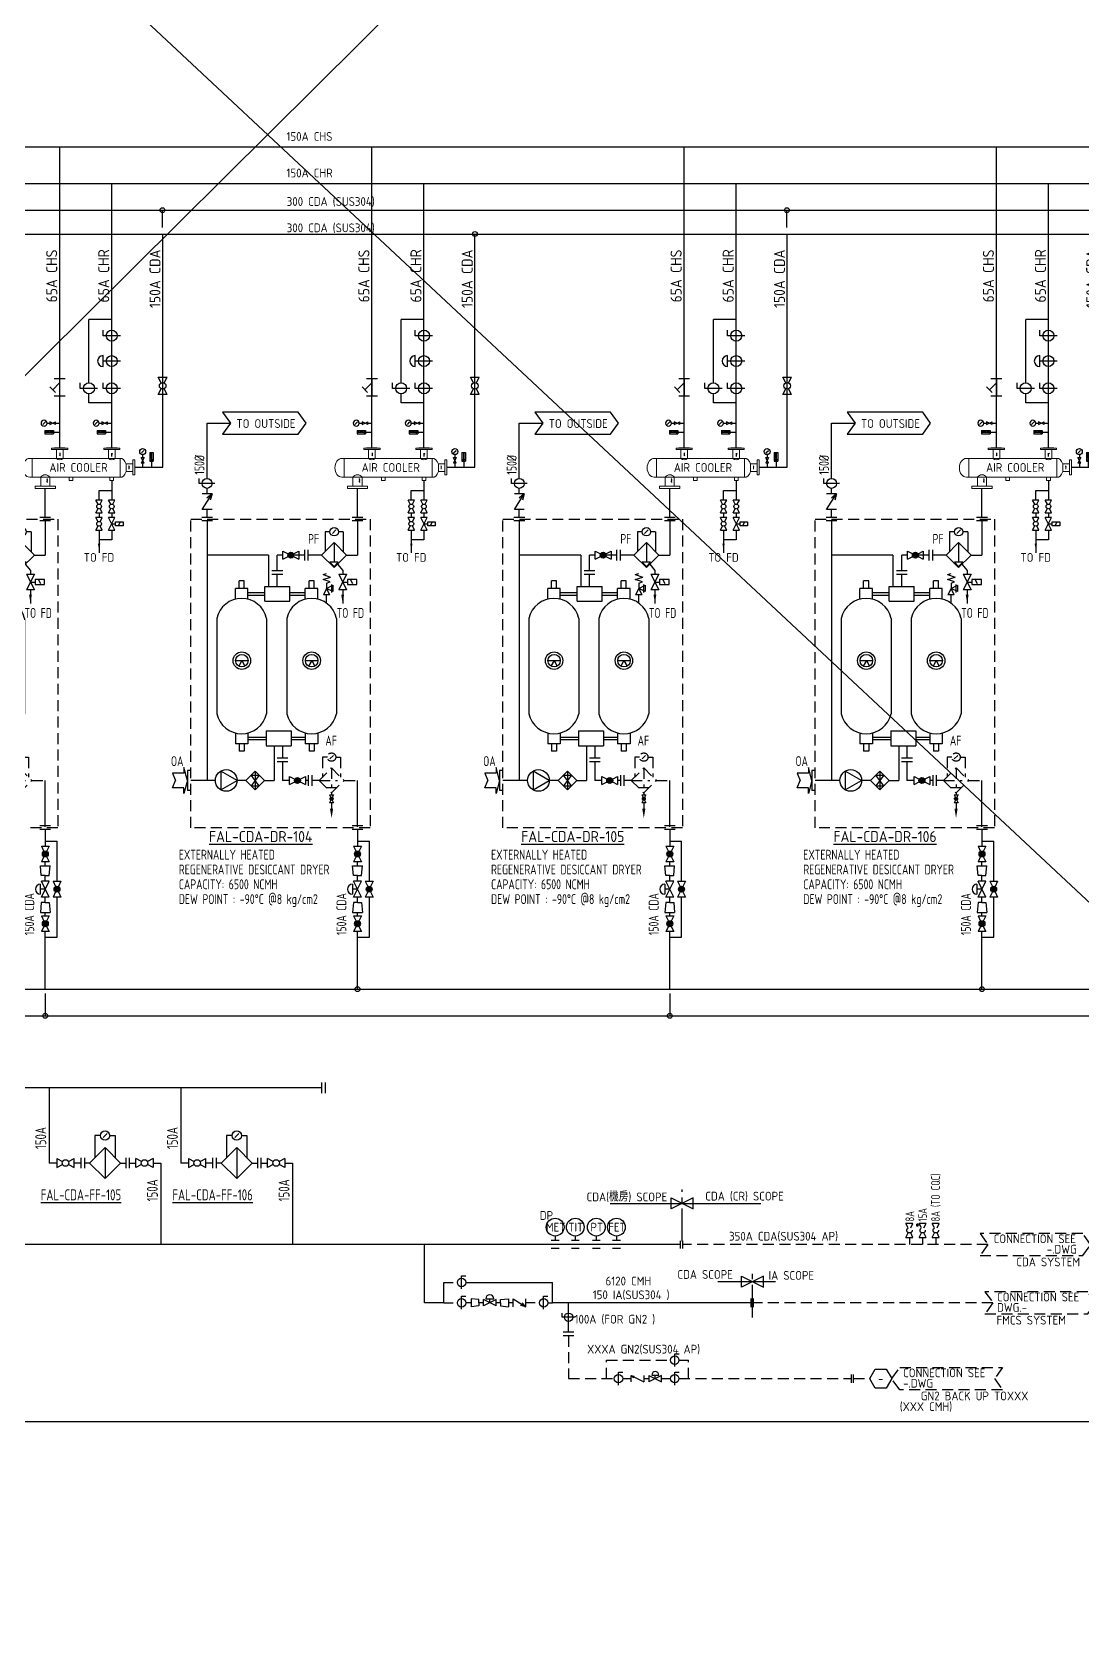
# Model space of a CAD drawing. Header units: millimetres. Extents: x -418 to 883, y -30 to 1351.
# Drawn here: x 205 to 444.1, y -29.7 to 337.2 of the extents above; entities that cross this region are included whole.
import ezdxf
from ezdxf.enums import TextEntityAlignment as Align

# ---------------------------------------------------------------- set-up
doc = ezdxf.new("R2010")
doc.units = ezdxf.units.MM
doc.header["$LTSCALE"] = 10
for name, pattern in [('CENTER2', [1.125, 0.75, -0.125, 0.125, -0.125]), ('HIDDEN', [0.375, 0.25, -0.125]), ('PHANTOM', [2.5, 1.25, -0.25, 0.25, -0.25, 0.25, -0.25])]:
    doc.linetypes.add(name, pattern=pattern)
for name, color, linetype in [('DETL-TXT', 4, 'Continuous'), ('G-SCOPE-MARK', 4, 'PHANTOM'), ('G-SCOPE-TEXT', 3, 'Continuous'), ('M-CWTR-VAVE', 2, 'Continuous'), ('m-eqpm-txt', 4, 'Continuous'), ('U-CDA-EQ', 22, 'Continuous'), ('U-CDA-EQ-P2', 9, 'Continuous'), ('U-CDA-EQ-TXT', 4, 'Continuous'), ('U-CDA-PIPE', 203, 'Continuous'), ('U-CDA-TXT', 3, 'Continuous'), ('U-CDA-TXT-01', 3, 'Continuous'), ('U-CDA-V', 2, 'Continuous'), ('U-CH-TXT', 3, 'Continuous'), ('U-CH-V', 2, 'Continuous'), ('U-CHW-S-PIPE', 152, 'Continuous'), ('U-CW-TXT', 3, 'Continuous'), ('U-CW-V', 3, 'Continuous'), ('utility', 1, 'Continuous')]:
    doc.layers.add(name, color=color, linetype=linetype)
doc.styles.add('AA-TXT', font='isocp.shx', dxfattribs={"bigfont": 'chineset.shx'})
doc.styles.get("Standard").update_dxf_attribs({"font": 'txt.shx', "bigfont": 'chineset.shx'})

# ---------------------------------------------------------------- blocks, each defined once
blk = doc.blocks.new('A$Cf5804be8')
for p, q in [((1.23, 21.13), (1.41, 21.22)), ((1.93, 21.13), (1.23, 21.13)), ((1.11, 9.26), (1.82, 9.26)), ((1.82, 9.26), (1.64, 9.36))]:
    blk.add_line(p, q)
at = {"lineweight": 13}
for p, q in [((2.4, 2.4), (2.4, 2.92)), ((6.67, 2.4), (6.67, 2.92))]:
    blk.add_line(p, q, dxfattribs=at)
for points in [[(6.15, 25.87), (2.69, 25.87), (2.69, 26.34), (6.15, 26.34)], [(5.4, 25.87), (3.67, 25.87), (3.67, 24.38), (5.4, 24.38)], [(0, 19.89), (0.07, 19.89), (0.07, 22.3), (0, 22.3)], [(0.4, 22.94), (0.07, 22.94), (0.07, 19.25), (0.4, 19.25)], [(2.4, 22.98), (6.67, 22.98), (6.67, 22.98), (2.4, 22.98)], [(2.4, 2.92), (6.67, 2.92), (6.67, 22.98), (2.4, 22.98)], [(0.4, 20.34), (2.4, 20.34), (2.4, 21.85), (0.4, 21.85)], [(7.47, 20.67), (7.47, 21.52), (6.67, 21.52), (6.67, 20.67)], [(0.4, 11.08), (0.07, 11.08), (0.07, 7.38), (0.4, 7.38)], [(7.47, 11.38), (7.47, 12.22), (6.67, 12.22), (6.67, 11.38)], [(0, 8.03), (0.07, 8.03), (0.07, 10.43), (0, 10.43)], [(0.4, 8.47), (2.4, 8.47), (2.4, 9.99), (0.4, 9.99)], [(8.76, 3.65), (9.23, 3.65), (9.23, 8.24), (8.76, 8.24)], [(8.76, 4.92), (6.67, 4.92), (6.67, 6.99), (8.76, 6.99)]]:
    blk.add_lwpolyline(points, close=True, dxfattribs=at)
for centre, radius, start, end in [((1.56, 21.09), 1.13, 317.9999, 42.0001), ((1.56, 9.23), 1.13, 317.9999, 42.0001), ((7.35, 5.95), 1.24, 123.5153, 236.4847)]:
    blk.add_arc(centre, radius, start, end, dxfattribs=at)
for centre, major_axis, ratio, start_param, end_param in [((5.42, 23.17), (3.03, 0.06), 0.49682, 2.175171, 3.230259), ((3.67, 23.18), (-3.01, 0.06), 0.497223, 3.048092, 4.111036), ((4.54, 2.4), (2.13, 0), 0.751995, 3.141593, 6.283185)]:
    blk.add_ellipse(centre, major_axis=major_axis, ratio=ratio, start_param=start_param, end_param=end_param, dxfattribs=at)
at = {"linetype": 'Continuous', "style": 'AA-TXT'}
blk.add_text('AIR COOLER', height=2, rotation=90, dxfattribs=at).set_placement((5.46, 6.88))
at = {"lineweight": 13, "char_height": 0.16, "width": 2.545, "attachment_point": 1}
for s, insert in [('AIR IN', (4.12, 25.1)), ('AIR OUT', (7.02, 6.46))]:
    blk.add_mtext(s, dxfattribs=dict(at, insert=insert))
blk = doc.blocks.new('A$C589C2754')
at = {"layer": 'M-CWTR-VAVE', "color": 2}
for p, q in [((0, 2.5), (4, 0)), ((0, 0), (0, 2.5)), ((4, 0), (2.36, 0.44)), ((4, 0), (2.89, 1.28)), ((4, 0), (4, 2.5))]:
    blk.add_line(p, q, dxfattribs=at)
blk = doc.blocks.new('A$C05D23F1C')
at = {"layer": 'U-CW-V', "color": 2}
for p, q in [((1.25, 0), (1.25, 3.95)), ((1.25, 3.95), (2.5, 3.95))]:
    blk.add_line(p, q, dxfattribs=at)
blk.add_circle((1.25, 1.98), 1.25, dxfattribs=at)
blk = doc.blocks.new('A$C5D640173')
at = {"layer": 'U-CDA-V'}
for p, q in [((0, 0), (0, 2.72)), ((0.88, 0), (0.88, 2.72))]:
    blk.add_line(p, q, dxfattribs=at)
blk = doc.blocks.new('A$C63832B58')
at = {"layer": 'U-CH-V'}
for p, q in [((-0.63, 2.56), (-0.63, -0.46)), ((-0.63, 2.56), (-0.63, -0.46)), ((-0.63, 2.56), (0.63, 2.56)), ((-0.63, 2.56), (0.63, 2.56)), ((-0.25, 2.15), (0.25, 2.15)), ((-0.25, 2.15), (0.25, 2.15)), ((-0.25, 1.65), (0.25, 1.65)), ((-0.25, 1.65), (0.25, 1.65)), ((-0.25, 1.14), (0.25, 1.14)), ((-0.25, 1.14), (0.25, 1.14)), ((-0.25, 0.64), (0.25, 0.64)), ((-0.25, 0.64), (0.25, 0.64)), ((0, 2.29), (0, 0.22)), ((0, 2.29), (0, 0.22)), ((0.63, 2.56), (0.63, -0.46)), ((0.63, 2.56), (0.63, -0.46)), ((-0.63, -0.46), (0.63, -0.46)), ((-0.63, -0.46), (0.63, -0.46)), ((0, -0.46), (0, -2.69)), ((0, -0.46), (0, -2.69))]:
    blk.add_line(p, q, dxfattribs=at)
blk.add_circle((0, 0), 0.223, dxfattribs=at)
blk.add_circle((0, 0), 0.223, dxfattribs=at)
blk = doc.blocks.new('A$C66643FB5')
at = {"layer": 'U-CW-V', "color": 2}
for p, q in [((0.6, 5.11), (1.52, 6.03)), ((1.56, 3.5), (0.56, 1.5)), ((1.56, 1.5), (0.56, 3.5)), ((0.56, 3.5), (1.56, 3.5)), ((1.56, 1.5), (0.56, 1.5)), ((1.06, 4.51), (1.06, 3.5)), ((1.06, 1.5), (1.06, 0))]:
    blk.add_line(p, q, dxfattribs=at)
blk.add_circle((1.06, 5.57), 1.06, dxfattribs=at)
blk = doc.blocks.new('A$Cf42c5496')
at = {"layer": 'U-CDA-EQ'}
h = blk.add_hatch(color=22, dxfattribs=at)
edge = h.paths.add_edge_path()
edge.add_arc((-18.05, -8.19), 0.675, 0, 360)
h = blk.add_hatch(color=22, dxfattribs=at)
edge = h.paths.add_edge_path()
edge.add_arc((-16.55, -59.56), 0.675, 0, 360)
at = {"layer": 'U-CDA-EQ', "linetype": 'HIDDEN'}
h = blk.add_hatch(color=22, dxfattribs=at)
edge = h.paths.add_edge_path()
edge.add_arc((-8.78, -63.72), 0.337, 0, 360)
at = {"layer": 'U-CDA-V'}
h = blk.add_hatch(color=256, dxfattribs=at)
edge = h.paths.add_edge_path()
edge.add_arc((-2.87, -76.32), 0.675, 0, 360)
h = blk.add_hatch(color=256, dxfattribs=at)
edge = h.paths.add_edge_path()
edge.add_arc((-0.21, -84.33), 0.675, 0, 360)
h = blk.add_hatch(color=256, dxfattribs=at)
edge = h.paths.add_edge_path()
edge.add_arc((-2.87, -92.21), 0.675, 0, 360)
at = {"layer": 'DETL-TXT'}
blk.add_lwpolyline([(-14.58, 21.87), (-16.38, 24.39), (-33.6, 24.39), (-31.8, 21.87), (-33.6, 19.35), (-16.38, 19.35), (-14.58, 21.87)], dxfattribs=at)
at = {"layer": 'U-CDA-EQ'}
for p, q in [((12.27, 8.78), (12.27, 4.35)), ((9.39, 1.47), (9.39, 0.39)), ((12.27, 1.47), (12.27, 0.39)), ((9.39, -2.49), (9.39, -7.67)), ((12.27, -2.49), (12.27, -4.74)), ((12.27, -4.74), (9.39, -4.74))]:
    blk.add_line(p, q, dxfattribs=at)
at = {"layer": 'U-CDA-EQ', "color": 22, "linetype": 'HIDDEN'}
for p, q in [((-40.87, -70.32), (-40.87, 0)), ((-40.87, 0), (0, 0)), ((0, 0), (0, -70.32)), ((-10.84, -54.24), (-10.84, -58.78)), ((-9.73, -54.24), (-10.84, -54.24)), ((-9.19, -54.65), (-8.36, -53.83)), ((-7.82, -54.24), (-6.71, -54.24)), ((-6.71, -54.24), (-6.71, -58.78)), ((-11.63, -59.56), (-8.78, -56.71)), ((-8.78, -56.71), (-8.78, -61.18)), ((-8.78, -56.71), (-5.93, -59.56)), ((-11.63, -59.56), (-7.41, -59.56)), ((-11.63, -59.56), (-8.78, -62.41)), ((-10.01, -61.18), (-7.54, -61.18)), ((-8.78, -62.41), (-5.93, -59.56)), ((-5.93, -59.56), (-2.87, -59.56)), ((-9.23, -62.82), (-8.93, -63.42)), ((-9.23, -62.82), (-8.33, -62.82)), ((-8.93, -64.02), (-9.23, -64.62)), ((-8.33, -64.62), (-9.23, -64.62)), ((-8.78, -62.41), (-8.78, -62.82)), ((-8.78, -64.62), (-8.78, -65.99)), ((-8.33, -62.82), (-8.62, -63.42)), ((-8.62, -64.02), (-8.33, -64.62)), ((0, -70.32), (-40.87, -70.32))]:
    blk.add_line(p, q, dxfattribs=at)
at = {"layer": 'U-CDA-EQ', "color": 22}
for p, q in [((-37.14, -0.21), (-37.14, -59.56)), ((-10.25, -2.87), (-10.25, -7.4)), ((-9.15, -2.87), (-10.25, -2.87)), ((-8.6, -3.28), (-7.77, -2.45)), ((-6.12, -2.87), (-7.23, -2.87)), ((-6.12, -2.87), (-6.12, -7.4)), ((-2.87, -0.21), (-2.87, -8.19)), ((-19.85, -9.09), (-19.85, -7.29)), ((-19.85, -7.29), (-18.66, -7.89)), ((-17.45, -7.89), (-16.25, -7.29)), ((-16.25, -7.29), (-16.25, -9.09)), ((-14.9, -9.41), (-14.9, -6.97)), ((-14.1, -9.41), (-14.1, -6.97)), ((-8.19, -5.34), (-11.04, -8.19)), ((-5.34, -8.19), (-8.19, -5.34)), ((-8.19, -5.34), (-8.19, -9.8)), ((-23.15, -8.19), (-37.14, -8.19)), ((-23.15, -8.19), (-23.15, -15.31)), ((-21.15, -11.81), (-21.15, -8.19)), ((-19.85, -8.19), (-21.15, -8.19)), ((-19.85, -9.09), (-18.66, -8.49)), ((-14.9, -8.19), (-18.26, -8.19)), ((-17.45, -8.49), (-16.25, -9.09)), ((-11.04, -8.19), (-14.1, -8.19)), ((-8.19, -11.04), (-11.04, -8.19)), ((-7.24, -9.8), (-9.14, -9.8)), ((-9.14, -9.8), (-8.19, -10.75)), ((-5.34, -8.19), (-8.19, -11.04)), ((-7.24, -9.8), (-8.19, -10.75)), ((-7.44, -10.29), (-6.25, -11.73)), ((-5.34, -8.19), (-2.87, -8.19)), ((-29.83, -15.79), (-29.83, -14.08)), ((-28.69, -14.08), (-29.83, -14.08)), ((-28.69, -15.79), (-28.69, -14.08)), ((-19.92, -11.81), (-22.37, -11.81)), ((-19.92, -12.6), (-22.37, -12.6)), ((-21.15, -15.31), (-21.15, -12.6)), ((-13.91, -15.79), (-13.91, -14.08)), ((-12.78, -14.08), (-13.91, -14.08)), ((-12.78, -15.79), (-12.78, -14.08)), ((-10.73, -12.64), (-9.92, -12.4)), ((-10.73, -12.64), (-8.99, -13.19)), ((-10.73, -13.75), (-8.99, -13.19)), ((-9.1, -14.31), (-10.73, -13.75)), ((-9.91, -14.55), (-9.1, -14.31)), ((-9.91, -14.55), (-9.91, -15.78)), ((-5.35, -12.52), (-7.15, -16.12)), ((-7.15, -12.52), (-5.35, -16.12)), ((-7.15, -12.52), (-5.35, -12.52)), ((-6.25, -11.73), (-6.25, -12.52)), ((-6.25, -14.32), (-5.17, -14.32)), ((-3.02, -13.73), (-5.17, -13.73)), ((-5.17, -13.73), (-5.17, -14.92)), ((-3.9, -14.76), (-4.38, -13.93)), ((-3.02, -14.92), (-3.02, -13.73)), ((-30.68, -18.24), (-30.68, -15.79)), ((-27.84, -15.79), (-30.68, -15.79)), ((-27.84, -18.24), (-27.84, -15.79)), ((-27.84, -16.73), (-23.99, -16.73)), ((-27.84, -17.3), (-23.99, -17.3)), ((-23.99, -15.31), (-18.3, -15.31)), ((-23.99, -18.72), (-23.99, -15.31)), ((-18.3, -18.72), (-18.3, -15.31)), ((-18.3, -16.73), (-14.77, -16.73)), ((-18.3, -17.3), (-14.77, -17.3)), ((-14.77, -18.24), (-14.77, -15.79)), ((-11.92, -15.79), (-14.77, -15.79)), ((-11.92, -18.24), (-11.92, -15.79)), ((-9.91, -15.78), (-10.64, -17.23)), ((-9.19, -17.23), (-10.64, -17.23)), ((-9.91, -15.78), (-8.46, -15.06)), ((-9.19, -17.23), (-9.91, -15.78)), ((-8.46, -16.51), (-9.91, -15.78)), ((-9.91, -19.15), (-9.91, -17.23)), ((-8.82, -14.87), (-8.82, -16.75)), ((-8.46, -15.06), (-8.46, -16.51)), ((-5.35, -16.12), (-7.15, -16.12)), ((-6.25, -16.12), (-6.25, -19.19)), ((-5.17, -14.92), (-3.02, -14.92)), ((-23.99, -18.72), (-18.3, -18.72)), ((-34.95, -22.61), (-34.95, -44.36)), ((-23.57, -22.61), (-23.57, -44.36)), ((-19, -22.61), (-19, -44.36)), ((-7.62, -22.61), (-7.62, -44.36)), ((-30.64, -32.25), (-27.8, -32.25)), ((-29.22, -32.25), (-29.93, -33.49)), ((-29.22, -32.25), (-28.51, -33.49)), ((-14.73, -32.25), (-11.88, -32.25)), ((-13.31, -32.25), (-14.02, -33.49)), ((-13.31, -32.25), (-12.6, -33.49)), ((-30.68, -48.74), (-30.68, -51.19)), ((-27.84, -51.19), (-30.68, -51.19)), ((-29.83, -51.19), (-29.83, -52.9)), ((-28.69, -51.19), (-28.69, -52.9)), ((-27.84, -48.74), (-27.84, -51.19)), ((-27.84, -49.68), (-23.65, -49.68)), ((-27.84, -50.25), (-23.65, -50.25)), ((-23.65, -48.26), (-17.96, -48.26)), ((-23.65, -48.26), (-23.65, -51.67)), ((-17.96, -48.26), (-17.96, -51.67)), ((-17.96, -49.68), (-14.77, -49.68)), ((-17.96, -50.25), (-14.77, -50.25)), ((-14.77, -48.74), (-14.77, -51.19)), ((-11.92, -51.19), (-14.77, -51.19)), ((-13.91, -51.19), (-13.91, -52.9)), ((-12.78, -51.19), (-12.78, -52.9)), ((-11.92, -48.74), (-11.92, -51.19)), ((-28.69, -52.9), (-29.83, -52.9)), ((-23.65, -51.67), (-17.96, -51.67)), ((-21.83, -51.67), (-21.83, -59.56)), ((-18.74, -54.5), (-21.18, -54.5)), ((-19.96, -51.67), (-19.96, -54.5)), ((-12.78, -52.9), (-13.91, -52.9)), ((-42.43, -57.92), (-45, -57.92)), ((-45, -57.92), (-44.32, -59.56)), ((-42.43, -56.61), (-42.43, -57.92)), ((-41.63, -59.56), (-42.43, -56.61)), ((-40.87, -57.29), (-41.63, -57.29)), ((-41.63, -57.29), (-41.63, -61.84)), ((-28.3, -59.56), (-26.17, -57.43)), ((-27.09, -58.35), (-25.24, -58.35)), ((-25.24, -60.78), (-27.09, -58.35)), ((-25.24, -58.35), (-27.09, -60.78)), ((-26.17, -57.43), (-26.17, -61.7)), ((-26.17, -57.43), (-24.03, -59.56)), ((-18.74, -55.29), (-21.18, -55.29)), ((-19.96, -55.29), (-19.96, -59.56)), ((-18.35, -58.66), (-17.15, -59.26)), ((-18.35, -60.46), (-18.35, -58.66)), ((-15.94, -59.26), (-14.75, -58.66)), ((-14.75, -58.66), (-14.75, -60.46)), ((-14.02, -60.79), (-14.02, -58.34)), ((-13.23, -60.79), (-13.23, -58.34)), ((-45, -61.21), (-44.32, -59.56)), ((-42.43, -61.21), (-45, -61.21)), ((-41.63, -59.56), (-42.43, -62.52)), ((-42.43, -62.52), (-42.43, -61.21)), ((-40.87, -61.84), (-41.63, -61.84)), ((-35.25, -59.56), (-40.87, -59.56)), ((-28.3, -59.56), (-30.32, -59.56)), ((-28.3, -59.56), (-26.17, -61.7)), ((-27.09, -60.78), (-25.24, -60.78)), ((-26.17, -61.7), (-24.03, -59.56)), ((-24.03, -59.56), (-21.83, -59.56)), ((-18.35, -59.56), (-19.96, -59.56)), ((-18.35, -60.46), (-17.15, -59.87)), ((-15.94, -59.87), (-14.75, -60.46)), ((-14.02, -59.56), (-14.75, -59.56)), ((-11.63, -59.56), (-13.23, -59.56)), ((-2.87, -70.11), (-2.87, -59.56))]:
    blk.add_line(p, q, dxfattribs=at)
at = {"layer": 'U-CDA-EQ'}
blk.add_lwpolyline([(9.39, 4.35), (9.39, 6.51), (12.27, 6.51)], dxfattribs=at)
blk.add_lwpolyline([(9.39, -7.17, 0, 0.531, 0), (9.39, -5.57, 0, 0, 0)], format="xyseb", dxfattribs=at)
at = {"layer": 'U-CDA-EQ', "color": 22}
blk.add_lwpolyline([(-6.25, -19.16, 0, 0.664, 0), (-6.25, -17.17, 0, 0, 0)], format="xyseb", dxfattribs=at)
blk.add_lwpolyline([(-30.32, -59.56), (-34.02, -57.43), (-34.02, -61.7)], close=True, dxfattribs=at)
at = {"layer": 'U-CDA-EQ', "color": 22, "linetype": 'HIDDEN'}
blk.add_lwpolyline([(-8.78, -68.15, 0, 0.72, 0), (-8.78, -65.99, 0, 0, 0)], format="xyseb", dxfattribs=at)
at = {"layer": 'U-CDA-EQ', "color": 22}
for centre, radius in [((-8.19, -2.87), 0.956), ((-18.05, -8.19), 0.675), ((-29.22, -32.25), 1.99), ((-29.22, -32.25), 1.42), ((-13.31, -32.25), 1.99), ((-13.31, -32.25), 1.42), ((-32.78, -59.56), 2.47), ((-16.55, -59.56), 0.675)]:
    blk.add_circle(centre, radius, dxfattribs=at)
at = {"layer": 'U-CDA-EQ', "color": 22, "linetype": 'HIDDEN'}
for centre, radius in [((-8.78, -54.24), 0.956), ((-8.78, -63.72), 0.337)]:
    blk.add_circle(centre, radius, dxfattribs=at)
at = {"layer": 'U-CDA-EQ', "color": 22}
for centre, start, end in [((-29.26, -23.89), 12.6804, 167.3196), ((-13.31, -23.89), 12.6804, 167.3196), ((-29.26, -43.08), 192.6804, 347.3196), ((-13.31, -43.08), 192.6804, 347.3196)]:
    blk.add_arc(centre, 5.83, start, end, dxfattribs=at)
at = {"layer": 'U-CDA-PIPE'}
for p, q in [((23.87, 11.83), (23.87, 64.94)), ((17.52, 11.83), (23.87, 11.83)), ((-2.87, 0.4), (-2.87, 7.02)), ((-2.87, -70.72), (-2.87, -74.52)), ((-2.87, -73.42), (-0.17, -73.42)), ((-0.17, -82.53), (-0.17, -73.42)), ((-2.87, -79), (-2.87, -78.12)), ((-2.87, -82.53), (-2.87, -81.25)), ((-2.87, -87.41), (-2.87, -86.13)), ((-0.17, -95.24), (-0.17, -86.13)), ((-2.87, -90.41), (-2.87, -89.66)), ((-2.87, -107.13), (-2.87, -94.01)), ((-2.87, -95.24), (-0.17, -95.24))]:
    blk.add_line(p, q, dxfattribs=at)
at = {"layer": 'U-CDA-PIPE', "color": 3}
for p, q in [((-37.14, 9.27), (-37.14, 21.87)), ((-37.14, 21.87), (-31.8, 21.87)), ((-37.14, 5.81), (-37.14, 7.02)), ((-37.14, 0.4), (-37.14, 2.21))]:
    blk.add_line(p, q, dxfattribs=at)
at = {"layer": 'U-CDA-V'}
for p, q in [((-1.82, 30.15), (-0.56, 28.88)), ((-1.82, 30.15), (-0.56, 28.88)), ((0.4, 31.1), (-1.19, 29.52)), ((1.65, 32.02), (-0.83, 32.02)), ((0.4, 32.02), (0.4, 28.02)), ((23.54, 31.07), (22.87, 32.4)), ((22.87, 32.4), (24.87, 32.4)), ((22.87, 28.4), (23.54, 29.72)), ((24.21, 31.07), (24.87, 32.4)), ((24.87, 28.4), (24.21, 29.72)), ((1.65, 28.02), (-0.83, 28.02)), ((24.87, 28.4), (22.87, 28.4)), ((9.15, 3.39), (8.67, 4.35)), ((10.11, 4.35), (8.67, 4.35)), ((9.64, 3.39), (10.11, 4.35)), ((12.99, 4.35), (11.55, 4.35)), ((12.03, 3.39), (11.55, 4.35)), ((12.52, 3.39), (12.99, 4.35)), ((8.67, 1.47), (9.15, 2.42)), ((8.67, 1.47), (10.11, 1.47)), ((10.11, 0.39), (8.67, 0.39)), ((9.15, -0.57), (8.67, 0.39)), ((10.11, 1.47), (9.64, 2.42)), ((9.64, -0.57), (10.11, 0.39)), ((11.55, 1.47), (12.03, 2.42)), ((11.55, 1.47), (12.99, 1.47)), ((12.99, -2.49), (11.55, 0.39)), ((11.55, -2.49), (12.99, 0.39)), ((12.99, 0.39), (11.55, 0.39)), ((12.99, 1.47), (12.52, 2.42)), ((8.67, -2.49), (9.15, -1.54)), ((8.67, -2.49), (10.11, -2.49)), ((10.11, -2.49), (9.64, -1.54)), ((11.55, -2.49), (12.99, -2.49)), ((12.27, -1.05), (13.14, -1.05)), ((13.14, -0.58), (14.85, -0.58)), ((13.14, -1.53), (13.14, -0.58)), ((14.85, -1.53), (13.14, -1.53)), ((14.15, -0.7), (13.77, -1.36)), ((14.85, -0.58), (14.85, -1.53)), ((-3.77, -74.52), (-3.18, -75.72)), ((-3.77, -74.52), (-1.97, -74.52)), ((-3.18, -76.92), (-3.77, -78.12)), ((-1.97, -74.52), (-2.57, -75.72)), ((-2.57, -76.92), (-1.97, -78.12)), ((-3.78, -81.25), (-4, -79)), ((-4, -79), (-1.75, -79)), ((-1.97, -78.12), (-3.77, -78.12)), ((-1.97, -81.25), (-1.75, -79)), ((-4.01, -83.21), (-4.01, -85.47)), ((-2.87, -84.33), (-4.01, -84.33)), ((-2.87, -81.25), (-3.78, -81.25)), ((-3.77, -86.13), (-1.97, -82.53)), ((-1.97, -86.13), (-3.77, -82.53)), ((-3.77, -82.53), (-3.77, -82.53)), ((-1.97, -82.53), (-3.77, -82.53)), ((-2.87, -81.25), (-1.97, -81.25)), ((-1.11, -82.53), (0.69, -82.53)), ((-1.11, -82.53), (-0.51, -83.73)), ((0.69, -82.53), (0.1, -83.73)), ((-3.78, -87.41), (-4, -89.66)), ((-2.87, -87.41), (-3.78, -87.41)), ((-1.97, -86.13), (-3.77, -86.13)), ((-2.87, -87.41), (-1.97, -87.41)), ((-1.97, -87.41), (-1.75, -89.66)), ((-0.51, -84.93), (-1.11, -86.13)), ((0.69, -86.13), (-1.11, -86.13)), ((0.1, -84.93), (0.69, -86.13)), ((-4, -89.66), (-1.75, -89.66)), ((-3.77, -90.41), (-1.97, -90.41)), ((-3.77, -90.41), (-3.18, -91.6)), ((-1.97, -90.41), (-2.57, -91.6)), ((-3.18, -92.81), (-3.77, -94.01)), ((-1.97, -94.01), (-3.77, -94.01)), ((-2.57, -92.81), (-1.97, -94.01))]:
    blk.add_line(p, q, dxfattribs=at)
for centre, radius in [((23.87, 30.4), 0.75), ((9.39, 2.91), 0.54), ((12.27, 2.91), 0.54), ((9.39, -1.05), 0.54), ((-2.87, -76.32), 0.675), ((-0.21, -84.33), 0.675), ((-2.87, -92.21), 0.675)]:
    blk.add_circle(centre, radius, dxfattribs=at)
blk.add_arc((-4.01, -84.34), 1.13, 90, 270, dxfattribs=at)
at = {"layer": 'U-CHW-S-PIPE'}
for p, q in [((0.41, 16.25), (0.41, 84.76)), ((12.27, 16.25), (12.27, 76.43)), ((7.08, 31.07), (7.08, 45.51)), ((12.27, 45.51), (7.08, 45.51)), ((7.08, 26.55), (7.08, 28.57)), ((12.27, 26.55), (7.08, 26.55))]:
    blk.add_line(p, q, dxfattribs=at)
at = {"layer": 'U-CW-V', "color": 2}
for p, q in [((10.3, 34.78), (10.3, 37.29)), ((14.25, 36.03), (10.3, 36.03))]:
    blk.add_line(p, q, dxfattribs=at)
blk.add_circle((12.27, 36.03), 1.25, dxfattribs=at)
blk.add_arc((10.3, 36.03), 1.25, 90, 270, dxfattribs=at)
at = {"layer": 'U-CDA-EQ', "rotation": 270}
blk.add_blockref('A$Cf5804be8', (-8.82, 16.25), dxfattribs=at)
at = {"layer": 'U-CDA-TXT', "yscale": 0.9000000000000044, "rotation": 90}
for name, p, xscale, zscale in [('A$C05D23F1C', (-35.36, 7.02), 0.9000000000000044, 0.9000000000000044), ('A$C589C2754', (-36.01, 2.21), 0.9000000000000044, 0.9000000000000044), ('A$C5D640173', (-35.92, -0.4), 0.9000000000000044, 0.9000000000000044), ('A$C5D640173', (-1.65, -0.4), 0.9000000000000044, 0.9000000000000044), ('A$C5D640173', (-1.65, -69.92), -0.9000000000000044, 0.9000000000000015)]:
    blk.add_blockref(name, p, dxfattribs=dict(at, xscale=xscale, zscale=zscale))
at = {"layer": 'U-CDA-V', "linetype": 'HIDDEN', "rotation": 90}
for p in [(14.25, 40.57), (9.06, 28.57), (14.25, 28.57)]:
    blk.add_blockref('A$C05D23F1C', p, dxfattribs=at)
at = {"layer": 'U-CDA-V', "xscale": -0.6399999999999879, "yscale": 0.6399999999999879, "zscale": 0.6399999999999864, "rotation": 90}
for name, p in [('A$C66643FB5', (0.41, 22.55)), ('A$C66643FB5', (12.27, 22.55)), ('A$C63832B58', (-1.31, 19.84)), ('A$C63832B58', (10.55, 19.84))]:
    blk.add_blockref(name, p, dxfattribs=at)
at = {"layer": 'U-CDA-V', "xscale": 0.6399999999999864, "yscale": 0.6399999999999864, "zscale": 0.6399999999999864}
for name, p in [('A$C66643FB5', (18.63, 11.83)), ('A$C63832B58', (21.34, 13.55))]:
    blk.add_blockref(name, p, dxfattribs=at)
at = {"layer": 'U-CDA-EQ', "color": 22, "style": 'AA-TXT', "width": 0.8}
for s, p in [('PF', (-14.12, -5.61)), ('TO FD', (-7.62, -22.5)), ('OA', (-45.37, -56.27))]:
    blk.add_text(s, height=2.25, dxfattribs=at).set_placement(p)
blk.add_text('AF', height=2.25, dxfattribs=at).set_placement((-8.88, -50.48), align=Align.MIDDLE_CENTER)
at = {"layer": 'U-CDA-EQ-TXT', "color": 3, "style": 'AA-TXT', "width": 0.8}
for s, p in [('EXTERNALLY HEATED', (-43.58, -77.6)), ('REGENERATIVE DESICCANT DRYER', (-43.58, -80.98)), ('CAPACITY: 6500 NCMH', (-43.58, -84.35)), ('DEW POINT : -90%%DC @8 kg/cm2', (-43.58, -87.73))]:
    blk.add_text(s, height=2.25, dxfattribs=at).set_placement(p)
at = {"layer": 'U-CDA-TXT', "linetype": 'Continuous', "style": 'AA-TXT'}
blk.add_text('TO OUTSIDE', height=2, dxfattribs=at).set_placement((-30.45, 20.8))
at = {"layer": 'U-CDA-TXT', "style": 'AA-TXT', "width": 0.8}
blk.add_text('150%%C', height=2.25, rotation=90, dxfattribs=at).set_placement((-37.75, 10.14))
blk.add_text('150A CDA', height=2.25, rotation=90, dxfattribs=at).set_placement((-6.53, -90.03), align=Align.MIDDLE_CENTER)
at = {"layer": 'U-CDA-TXT-01', "style": 'AA-TXT'}
for s, p in [('65A CHS', (-0.16, 49.41)), ('65A CHR', (11.69, 49.4)), ('150A CDA', (23.37, 48.14))]:
    blk.add_text(s, height=2.5, rotation=90, dxfattribs=at).set_placement(p)
at = {"layer": 'U-CH-TXT', "style": 'AA-TXT'}
blk.add_text('TO FD', height=2, dxfattribs=at).set_placement((5.9, -9.72))
blk = doc.blocks.new('*U8')
for p, q in [((-25, -100), (-25, 100)), ((25, -100), (25, 100))]:
    blk.add_line(p, q)
blk = doc.blocks.new('*U10')
for p, q in [((0, -154), (0, 154)), ((0, 154), (101, 154))]:
    blk.add_line(p, q)
blk.add_circle((0, 0), 100)
blk = doc.blocks.new('*U11')
for p, q in [((-150, -75), (-150, 75)), ((-150, 75), (150, -75)), ((-150, 75), (-90, 25)), ((-150, 75), (-74, 57)), ((-90, 25), (-74, 57))]:
    blk.add_line(p, q)
blk.add_lwpolyline([(150, 75), (150, -75)])
blk = doc.blocks.new('*U9')
for p, q in [((-82, 86), (82, 86)), ((0, 0), (0, 86))]:
    blk.add_line(p, q)
for points in [[(-150, 75), (150, -75), (150, 75), (-150, -75)], [(-150, 75), (-150, -75)]]:
    blk.add_lwpolyline(points)
blk.add_arc((0, 86), 82, 0, 180)

msp = doc.modelspace()

# ---------------------------------------------------------------- linework, layer by layer
at = {"layer": 'G-SCOPE-MARK', "linetype": 'Continuous'}
for p, q in [((336.71, 70.2), (371, 70.2)), ((361.21, 52.39), (374.32, 52.39))]:
    msp.add_line(p, q, dxfattribs=at)
at = {"layer": 'G-SCOPE-MARK', "linetype": 'CENTER2'}
for p, q in [((353.1, 61.56), (353.1, 73.36)), ((369.1, 44.17), (369.1, 54.69))]:
    msp.add_line(p, q, dxfattribs=at)
at = {"layer": 'G-SCOPE-MARK', "linetype": 'Continuous'}
for points in [[(355.6, 71.45), (350.6, 68.95), (350.6, 71.45), (355.6, 68.95)], [(371.6, 53.64), (366.6, 51.14), (366.6, 53.64), (371.6, 51.14)]]:
    msp.add_lwpolyline(points, close=True, dxfattribs=at)
at = {"layer": 'U-CDA-EQ'}
for p, q in [((220.53, 85.66), (219.29, 85.66)), ((219.29, 85.66), (219.29, 80.62)), ((221.13, 85.21), (222.05, 86.13)), ((222.65, 85.66), (223.88, 85.66)), ((223.88, 85.66), (223.88, 80.62)), ((250.53, 85.66), (249.29, 85.66)), ((249.29, 85.66), (249.29, 80.62)), ((251.13, 85.21), (252.05, 86.13)), ((252.65, 85.66), (253.88, 85.66)), ((253.88, 85.66), (253.88, 80.62)), ((218.08, 79.41), (221.59, 82.92)), ((221.59, 82.92), (225.09, 79.41)), ((221.59, 82.92), (221.59, 75.91)), ((248.08, 79.41), (251.59, 82.92)), ((251.59, 82.92), (255.09, 79.41)), ((251.59, 82.92), (251.59, 75.91)), ((218.08, 79.41), (221.59, 75.91)), ((221.59, 75.91), (225.09, 79.41)), ((248.08, 79.41), (251.59, 75.91)), ((251.59, 75.91), (255.09, 79.41))]:
    msp.add_line(p, q, dxfattribs=at)
for centre in [(221.59, 85.66), (251.59, 85.66)]:
    msp.add_circle(centre, 1.06, dxfattribs=at)
at = {"layer": 'U-CDA-EQ-P2'}
for p, q in [((-42.41, 595.31), (626.09, -29.73)), ((500.63, 554.14), (-85.48, -27.85))]:
    msp.add_line(p, q, dxfattribs=at)
at = {"layer": 'U-CDA-EQ-P2', "color": 1}
msp.add_line((-49.94, 20.48), (626.25, 20.48), dxfattribs=at)
at = {"layer": 'U-CDA-PIPE'}
for p, q in [((22.77, 296.6), (480.61, 296.6)), ((234.67, 292.68), (234.67, 296.6)), ((376.94, 292.68), (376.94, 296.6)), ((22.77, 291.11), (485.99, 291.11)), ((-1.16, 119.04), (452.36, 119.04)), ((207.97, 118.02), (207.97, 112.97)), ((350.25, 118.02), (350.25, 112.97)), ((2.84, 112.97), (452.36, 112.97)), ((270.92, 96.55), (22.18, 96.55)), ((208.87, 96.55), (208.87, 79.41)), ((238.87, 96.55), (238.87, 79.41)), ((210.56, 79.41), (208.87, 79.41)), ((216.09, 79.41), (214.59, 79.41)), ((218.08, 79.41), (216.88, 79.41)), ((225.09, 79.41), (226.3, 79.41)), ((227.09, 79.41), (228.59, 79.41)), ((232.62, 79.41), (234.3, 79.41)), ((234.3, 79.41), (234.3, 60.82)), ((240.56, 79.41), (238.87, 79.41)), ((246.09, 79.41), (244.59, 79.41)), ((248.08, 79.41), (246.88, 79.41)), ((255.09, 79.41), (256.3, 79.41)), ((257.09, 79.41), (258.59, 79.41)), ((262.62, 79.41), (264.3, 79.41)), ((264.3, 79.41), (264.3, 60.82)), ((352.61, 60.82), (104.88, 60.82)), ((294.4, 47.55), (294.4, 60.82)), ((298.75, 47.55), (298.75, 52.18)), ((298.75, 52.18), (300.91, 52.18)), ((303.79, 52.18), (323.56, 52.18)), ((323.56, 47.55), (323.56, 52.18)), ((298.75, 47.55), (294.4, 47.55)), ((298.75, 47.55), (300.91, 47.55)), ((304.98, 47.55), (303.79, 47.55)), ((307.8, 47.55), (306.78, 47.55)), ((311.71, 47.55), (310.68, 47.55)), ((314.56, 47.55), (313.51, 47.55)), ((318.52, 47.55), (317.44, 47.55)), ((319.6, 47.55), (318.52, 47.55)), ((322.48, 47.55), (323.56, 47.55)), ((368.83, 47.55), (323.56, 47.55)), ((327.21, 40.83), (327.21, 47.55))]:
    msp.add_line(p, q, dxfattribs=at)
at = {"layer": 'U-CDA-PIPE', "color": 1, "linetype": 'HIDDEN'}
for p, q in [((405.67, 65.66), (404.07, 65.66)), ((404.6, 64.6), (404.07, 65.66)), ((404.07, 62.46), (404.6, 63.52)), ((404.07, 62.46), (405.67, 62.46)), ((404.87, 62.46), (404.87, 60.82)), ((405.14, 64.6), (405.67, 65.66)), ((405.67, 62.46), (405.14, 63.52)), ((406.83, 65.51), (406.51, 65.51)), ((406.51, 65.01), (406.51, 65.51)), ((406.83, 65.01), (406.51, 65.01)), ((407.27, 65.26), (406.65, 65.26)), ((407.6, 64.6), (407.07, 65.66)), ((408.67, 65.66), (407.07, 65.66)), ((407.07, 62.46), (407.6, 63.52)), ((407.07, 62.46), (408.67, 62.46)), ((407.87, 62.46), (407.87, 60.82)), ((408.14, 64.6), (408.67, 65.66)), ((408.67, 62.46), (408.14, 63.52)), ((411.67, 65.66), (410.07, 65.66)), ((410.6, 64.6), (410.07, 65.66)), ((410.07, 62.46), (410.6, 63.52)), ((410.07, 62.46), (411.67, 62.46)), ((410.87, 62.46), (410.87, 60.82)), ((411.14, 64.6), (411.67, 65.66)), ((411.67, 62.46), (411.14, 63.52)), ((422.74, 60.82), (353.18, 60.82)), ((423.87, 47.55), (369.31, 47.55)), ((327.21, 40.04), (327.21, 30.26)), ((335.84, 34.47), (350.43, 34.47)), ((335.84, 30.26), (335.84, 34.47)), ((352.35, 34.47), (354.53, 34.47)), ((354.53, 30.26), (354.53, 34.47)), ((327.21, 30.26), (337.61, 30.26)), ((339.53, 30.26), (341.45, 30.26)), ((344.33, 30.26), (345.52, 30.26)), ((348.4, 30.26), (350.43, 30.26)), ((352.35, 30.26), (391.65, 30.26)), ((392.13, 30.26), (395.8, 30.26))]:
    msp.add_line(p, q, dxfattribs=at)
for points in [[(446.14, 60.82), (444.34, 63.34), (420.94, 63.34), (422.74, 60.82), (420.94, 58.3), (444.34, 58.3), (446.14, 60.82)], [(447.27, 47.55), (445.47, 50.07), (422.07, 50.07), (423.87, 47.55), (422.07, 45.03), (445.47, 45.03), (447.27, 47.55)], [(400.84, 30.26), (402.64, 32.78), (426.04, 32.78), (424.24, 30.26), (426.04, 27.74), (402.64, 27.74), (400.84, 30.26)]]:
    msp.add_lwpolyline(points, dxfattribs=at)
msp.add_lwpolyline([(400.84, 30.26), (399.58, 28.08), (397.06, 28.08), (395.8, 30.26), (397.06, 32.45), (399.58, 32.45)], close=True, dxfattribs=at)
at = {"layer": 'U-CDA-PIPE'}
for centre in [(234.67, 296.6), (376.94, 296.6), (305.86, 291.18), (279.11, 119.04), (421.38, 119.04), (207.97, 112.97), (350.25, 112.97)]:
    msp.add_circle(centre, 0.548, dxfattribs=at)
at = {"layer": 'U-CDA-PIPE', "color": 1, "linetype": 'HIDDEN'}
for centre in [(404.87, 64.06), (407.87, 64.06), (410.87, 64.06)]:
    msp.add_circle(centre, 0.6, dxfattribs=at)
at = {"layer": 'U-CDA-V'}
for p, q in [((270.92, 97.77), (270.92, 95.33)), ((271.71, 97.77), (271.71, 95.33)), ((210.59, 80.41), (210.59, 78.41)), ((210.59, 80.41), (211.91, 79.75)), ((210.59, 78.41), (211.91, 79.08)), ((213.26, 79.75), (214.59, 80.41)), ((213.26, 79.08), (214.59, 78.41)), ((214.59, 78.41), (214.59, 80.41)), ((216.09, 80.63), (216.09, 78.2)), ((216.88, 80.63), (216.88, 78.2)), ((226.3, 80.63), (226.3, 78.2)), ((227.09, 80.63), (227.09, 78.2)), ((229.92, 79.75), (228.59, 80.41)), ((228.59, 78.41), (228.59, 80.41)), ((229.92, 79.08), (228.59, 78.41)), ((232.59, 80.41), (231.26, 79.75)), ((232.59, 78.41), (231.26, 79.08)), ((232.59, 80.41), (232.59, 78.41)), ((240.59, 80.41), (240.59, 78.41)), ((240.59, 80.41), (241.91, 79.75)), ((240.59, 78.41), (241.91, 79.08)), ((243.26, 79.75), (244.59, 80.41)), ((243.26, 79.08), (244.59, 78.41)), ((244.59, 78.41), (244.59, 80.41)), ((246.09, 80.63), (246.09, 78.2)), ((246.88, 80.63), (246.88, 78.2)), ((256.3, 80.63), (256.3, 78.2)), ((257.09, 80.63), (257.09, 78.2)), ((259.92, 79.75), (258.59, 80.41)), ((258.59, 78.41), (258.59, 80.41)), ((259.92, 79.08), (258.59, 78.41)), ((262.59, 80.41), (261.26, 79.75)), ((262.59, 78.41), (261.26, 79.08)), ((262.59, 80.41), (262.59, 78.41)), ((324.14, 62.78), (324.14, 61.81)), ((328.73, 62.78), (328.73, 61.81)), ((333.52, 62.78), (333.52, 61.81)), ((338.11, 62.78), (338.11, 61.81)), ((323.24, 61.81), (325.04, 61.81)), ((323.24, 60.01), (325.04, 60.01)), ((327.83, 61.81), (329.63, 61.81)), ((327.83, 60.01), (329.63, 60.01)), ((332.62, 61.81), (334.42, 61.81)), ((332.62, 60.01), (334.42, 60.01)), ((337.21, 61.81), (339.01, 61.81)), ((337.21, 60.01), (339.01, 60.01)), ((352.61, 61.69), (352.61, 59.94)), ((353.18, 61.69), (353.18, 59.94)), ((304.98, 48.45), (304.98, 46.65)), ((306.78, 48.27), (304.98, 48.45)), ((306.78, 47.55), (306.78, 48.27)), ((310.68, 48.27), (307.8, 46.83)), ((310.68, 46.83), (307.8, 48.27)), ((307.8, 46.83), (307.8, 48.27)), ((308.34, 48.46), (310.16, 48.46)), ((309.24, 47.55), (309.24, 48.46)), ((310.68, 46.83), (310.68, 48.27)), ((311.71, 48.27), (313.51, 48.45)), ((311.71, 47.55), (311.71, 48.27)), ((313.51, 48.45), (313.51, 46.65)), ((314.56, 48.45), (317.44, 46.65)), ((314.56, 46.65), (314.56, 48.45)), ((317.44, 46.65), (317.44, 48.45)), ((306.78, 46.83), (304.98, 46.65)), ((306.78, 47.55), (306.78, 46.83)), ((311.71, 47.55), (311.71, 46.83)), ((311.71, 46.83), (313.51, 46.65)), ((317.44, 46.65), (316.26, 46.96)), ((317.44, 46.65), (316.64, 47.57)), ((328.43, 40.83), (325.99, 40.83)), ((328.43, 40.04), (325.99, 40.04))]:
    msp.add_line(p, q, dxfattribs=at)
for centre, radius in [((212.59, 79.41), 0.75), ((230.59, 79.41), 0.75), ((242.59, 79.41), 0.75), ((260.59, 79.41), 0.75), ((324.14, 64.79), 2.02), ((328.73, 64.79), 2.02), ((333.52, 64.79), 2.02), ((338.11, 64.79), 2.02)]:
    msp.add_circle(centre, radius, dxfattribs=at)
msp.add_arc((309.25, 48.46), 0.906, 0, 180, dxfattribs=at)
at = {"layer": 'U-CHW-S-PIPE'}
for p, q in [((462.15, 310.93), (18.9, 310.93)), ((462.15, 302.6), (18.9, 302.6))]:
    msp.add_line(p, q, dxfattribs=at)

# ---------------------------------------------------------------- block references
at = {"layer": 'U-CDA-EQ-P2'}
for p in [(210.85, 226.17), (281.98, 226.17), (353.12, 226.17), (424.26, 226.17)]:
    msp.add_blockref('A$Cf42c5496', p, dxfattribs=at)
at = {"layer": 'U-CDA-PIPE', "color": 1, "linetype": 'HIDDEN', "xscale": 0.009600000000000001, "yscale": 0.009600000000000001, "zscale": 0.009600000000000001}
for name, p in [('*U10', (351.39, 34.47)), ('*U10', (338.57, 30.26)), ('*U11', (342.89, 30.26)), ('*U9', (346.96, 30.26)), ('*U10', (351.39, 30.26))]:
    msp.add_blockref(name, p, dxfattribs=at)
at = {"layer": 'U-CDA-V', "xscale": 0.009600000000000001, "yscale": 0.009600000000000001, "zscale": 0.009600000000000001}
for name, p in [('*U10', (302.83, 52.18)), ('*U10', (302.83, 47.55)), ('*U10', (321.52, 47.55)), ('*U8', (369.07, 47.55)), ('*U8', (391.89, 30.26))]:
    msp.add_blockref(name, p, dxfattribs=at)
at = {"layer": 'U-CDA-V', "xscale": 0.009600000000000001, "yscale": 0.009600000000000001, "zscale": 0.009600000000000001, "rotation": 89.99999999999999}
msp.add_blockref('*U10', (327.21, 44.25), dxfattribs=at)

# ---------------------------------------------------------------- texts
at = {"layer": 'G-SCOPE-TEXT', "style": 'AA-TXT'}
for s, p in [('CDA(機房) SCOPE', (331.3, 71.68)), ('CDA (CR) SCOPE', (358.35, 71.86)), ('IA SCOPE', (372.77, 53.8))]:
    msp.add_text(s, height=2, dxfattribs=at).set_placement(p, align=Align.MIDDLE_LEFT)
msp.add_text('CDA SCOPE', height=2, rotation=360, dxfattribs=at).set_placement((352, 54.01), align=Align.MIDDLE_LEFT)
at = {"layer": 'm-eqpm-txt', "style": 'AA-TXT'}
for s, p in [('%%UFAL-CDA-DR-104', (245.28, 152.58)), ('%%UFAL-CDA-DR-105', (316.41, 152.58)), ('%%UFAL-CDA-DR-106', (387.55, 152.58))]:
    msp.add_text(s, height=2.5, dxfattribs=at).set_placement(p)
at = {"layer": 'm-eqpm-txt', "style": 'AA-TXT', "width": 0.8}
for s, p in [('%%UFAL-CDA-FF-105', (206.93, 70.91)), ('%%UFAL-CDA-FF-106', (236.93, 70.91))]:
    msp.add_text(s, height=2.5, dxfattribs=at).set_placement(p)
at = {"layer": 'U-CDA-PIPE', "color": 1, "linetype": 'HIDDEN', "style": 'AA-TXT', "width": 0.8}
for s, p in [('8A (TO CQC)', (411.8, 66.07)), ('8A', (405.95, 66.07)), ('15A', (408.85, 66.07))]:
    msp.add_text(s, height=2, rotation=90, dxfattribs=at).set_placement(p)
at = {"layer": 'U-CDA-PIPE', "color": 1, "linetype": 'HIDDEN', "style": 'AA-TXT'}
for s, p in [('350A CDA(SUS304 AP)', (363.76, 61.72)), ('CONNECTION SEE', (424.05, 61.14)), ('-.DWG', (436.15, 58.76)), ('CDA SYSTEM', (429.22, 55.86)), ('CONNECTION SEE', (424.82, 47.87)), ('FMCS SYSTEM', (424.7, 42.59)), ('DWG.-', (424.82, 45.49)), ('XXXA GN2(SUS304 AP)', (331.43, 35.98)), ('-.DWG', (403.42, 28.21)), ('CONNECTION SEE', (403.42, 30.58)), (' GN2 BACK UP TOXXX', (406.3, 25.31)), ('(XXX CMH)', (402.65, 22.89))]:
    msp.add_text(s, height=2, dxfattribs=at).set_placement(p)
msp.add_text('-', height=2, dxfattribs=at).set_placement((398.32, 30.26), align=Align.MIDDLE)
at = {"layer": 'U-CDA-TXT', "style": 'AA-TXT'}
for s, p in [('150 IA(SUS304 )', (332.7, 48.37)), ('100A (FOR GN2 )', (328.56, 42.81))]:
    msp.add_text(s, height=2, dxfattribs=at).set_placement(p)
at = {"layer": 'U-CDA-TXT-01', "style": 'AA-TXT'}
for s, p in [('150A CHS ', (262.93, 312.41)), ('150A CHR ', (262.93, 304.08)), ('300 CDA (SUS304)', (262.99, 297.58)), ('300 CDA (SUS304)', (262.99, 291.58))]:
    msp.add_text(s, height=2, dxfattribs=at).set_placement(p)
at = {"layer": 'U-CDA-V', "style": 'AA-TXT'}
for s, p in [('DP', (322.16, 67.46)), ('MET', (324.25, 64.79)), ('TIT', (328.84, 64.79)), ('PT', (333.63, 64.79)), ('FET', (338.22, 64.79))]:
    msp.add_text(s, height=2, dxfattribs=at).set_placement(p, align=Align.MIDDLE)
at = {"layer": 'U-CW-TXT', "style": 'AA-TXT', "width": 0.8}
for p in [(208.19, 82.57), (238.19, 82.57), (233.62, 70.66), (263.62, 70.66)]:
    msp.add_text('150A ', height=2.5, rotation=90, dxfattribs=at).set_placement(p)
at = {"layer": 'utility', "style": 'AA-TXT'}
msp.add_text('6120 CMH', height=2, dxfattribs=at).set_placement((335.62, 52.5), align=Align.MIDDLE_LEFT)

doc.saveas('drawing.dxf')
